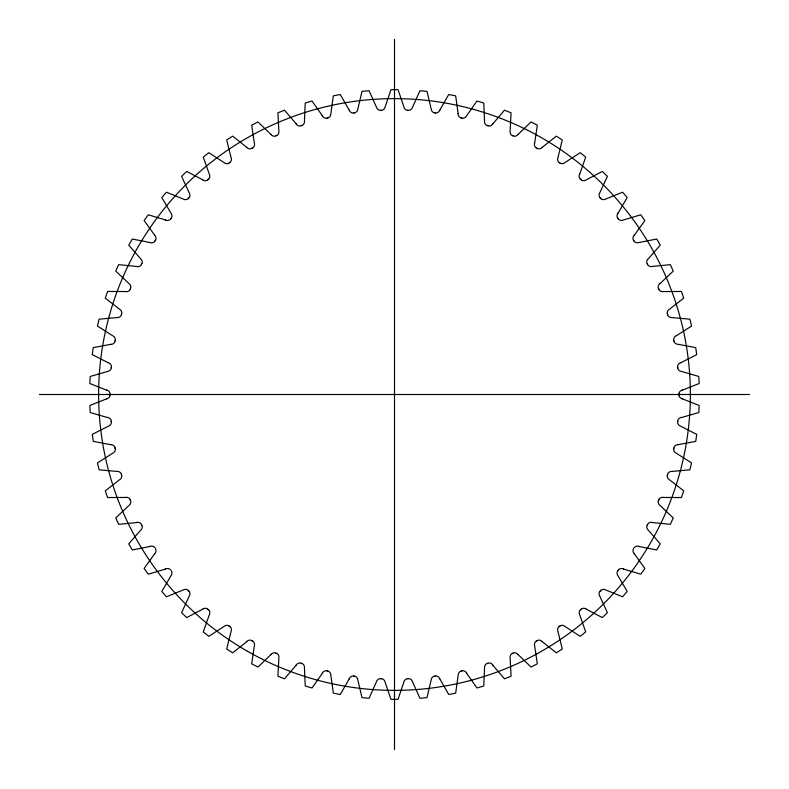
<?xml version="1.0" encoding="UTF-8"?>
<svg xmlns="http://www.w3.org/2000/svg" width="789" height="789" viewBox="0 0 789 789"><rect width="100%" height="100%" fill="white"/><g stroke="black" fill="none" stroke-linecap="round" stroke-linejoin="round"><path stroke-width="1.18" d="M109.839 394.934L109.829 394.253M679.161 394.934L679.161 394.066M111.091 367.753L111.16 367.003M677.909 421.247L677.84 421.928M114.918 340.937L115.056 340.197M674.082 448.063L673.954 448.744M534.686 142.957L537.329 125.185A304.84 304.84 0 0 0 531.027 121.94L518.087 134.406M121.299 314.535L121.486 313.884M667.514 475.116L667.701 474.465M130.086 289.05L130.392 288.291M658.608 500.709L658.933 499.891M439.798 110.125L448.704 94.522A304.84 304.84 0 0 1 455.667 95.864L458.143 113.655M349.202 678.875L340.296 694.478A304.84 304.84 0 0 1 333.333 693.136L330.857 675.345A4.537 4.537 0 0 0 327.918 670.966M579.757 174.034L585.714 157.09A304.84 304.84 0 0 0 580.142 152.701L565.072 162.495A4.537 4.537 0 0 1 559.835 163.136M141.31 264.394L141.675 263.674M647.325 525.326L647.72 524.557M322.376 673.283L312.02 687.969A304.84 304.84 0 0 1 305.225 685.976L304.455 668.027A4.537 4.537 0 0 0 301.94 663.381M154.891 240.803L155.255 240.231M492.8 123.834L504.496 110.194A304.84 304.84 0 0 1 511.085 112.827L510.138 130.777A4.537 4.537 0 0 0 512.199 135.639M296.2 665.166L284.504 678.806A304.84 304.84 0 0 1 277.915 676.173L278.862 658.223A4.537 4.537 0 0 0 276.801 653.361M618.132 213.079L627.186 197.566A304.84 304.84 0 0 0 622.551 192.21L605.903 198.966A4.537 4.537 0 0 1 600.626 198.601M170.542 218.78L171.006 218.188M618.537 570.122L618.034 570.763M270.913 654.594L257.973 667.06A304.84 304.84 0 0 1 251.671 663.815L254.314 646.043A4.537 4.537 0 0 0 252.727 641.003M154.634 553.839L144.14 568.425A304.84 304.84 0 0 0 148.253 574.195L165.473 569.056M634.366 235.161L644.86 220.575A304.84 304.84 0 0 0 640.747 214.805L623.527 219.944A4.537 4.537 0 0 1 618.32 219.086M188.177 198.374L188.778 197.743M600.261 591.217L600.823 590.626M542.25 147.326L556.314 136.152A304.84 304.84 0 0 1 562.281 139.988L557.961 157.425A4.537 4.537 0 0 0 559.066 162.593M246.75 641.674L232.686 652.848A304.84 304.84 0 0 1 226.719 649.012L231.039 631.575A4.537 4.537 0 0 0 229.934 626.407M648.42 258.684L660.255 245.162A304.84 304.84 0 0 0 656.714 239.018L639.08 242.509A4.537 4.537 0 0 1 633.981 241.158M208.414 179.073L207.754 179.645M580.586 609.927L581.246 609.355M660.186 283.429L673.244 271.1A304.84 304.84 0 0 0 670.305 264.65L652.424 266.445A4.537 4.537 0 0 1 647.473 264.611M229.678 162.406L229.076 162.84M559.263 626.634L559.983 626.131M202.645 609.246L186.717 617.55A304.84 304.84 0 0 1 181.588 612.668L189.123 596.356A4.537 4.537 0 0 0 189.015 591.079M251.947 148.095L252.549 147.75M536.451 641.25L537.053 640.905M676.4 335.719L691.558 326.084A304.84 304.84 0 0 0 689.892 319.19L672.001 317.572A4.537 4.537 0 0 1 667.484 314.841M276.022 135.659L276.643 135.373M512.416 653.598L512.978 653.341M680.71 362.782L696.726 354.626A304.84 304.84 0 0 0 695.711 347.614L678.057 344.3A4.537 4.537 0 0 1 673.816 341.144M301.161 125.569L301.802 125.352M487.247 663.628L487.839 663.431M149.92 546.491L132.286 549.982A304.84 304.84 0 0 1 128.745 543.838L140.58 530.316A4.537 4.537 0 0 0 141.961 525.218M106.564 398.869L89.857 405.467A304.84 304.84 0 0 0 90.193 412.539L107.462 417.519M682.436 390.131L699.143 383.533A304.84 304.84 0 0 0 698.807 376.461L681.538 371.481A4.537 4.537 0 0 1 677.623 367.94M327.149 117.916L327.81 117.758M461.249 671.232L461.851 671.084M136.576 522.555L118.695 524.35A304.84 304.84 0 0 1 115.756 517.9L128.814 505.571A4.537 4.537 0 0 0 130.678 500.62M681.538 417.519L698.807 412.539A304.84 304.84 0 0 0 699.143 405.467L682.436 398.869M353.679 112.778L354.419 112.669M435.321 676.222L434.581 676.331M125.569 497.464L107.6 497.543A304.84 304.84 0 0 1 105.282 490.847L119.464 479.811A4.537 4.537 0 0 0 121.782 475.067M110.943 344.3L93.289 347.614A304.84 304.84 0 0 0 92.274 354.626L108.29 362.782M678.057 444.7L695.711 441.386A304.84 304.84 0 0 0 696.726 434.374L680.71 426.218A4.537 4.537 0 0 1 677.534 421.997M380.643 110.174L381.393 110.135M408.357 678.826L407.607 678.865M39.45 394.5L749.55 394.5M408.416 110.174L407.607 110.135M380.515 678.826L381.393 678.865M110.943 444.7L93.289 441.386A304.84 304.84 0 0 1 92.274 434.374L108.29 426.218A4.537 4.537 0 0 0 111.466 421.997M125.569 291.536L107.6 291.457A304.84 304.84 0 0 0 105.282 298.153L119.464 309.189A4.537 4.537 0 0 1 121.782 313.933M663.431 497.464L681.4 497.543A304.84 304.84 0 0 0 683.718 490.847L669.536 479.811A4.537 4.537 0 0 1 667.218 475.067M434.769 112.699L435.439 112.797M353.62 676.212L354.231 676.301M136.576 266.445L118.695 264.65A304.84 304.84 0 0 0 115.756 271.1L128.814 283.429A4.537 4.537 0 0 1 130.678 288.379M652.424 522.555L670.305 524.35A304.84 304.84 0 0 0 673.244 517.9L660.186 505.571A4.537 4.537 0 0 1 658.322 500.62M461.249 117.768L462.038 117.965M326.962 671.035L327.81 671.242M106.564 390.131L89.857 383.533A304.84 304.84 0 0 1 90.193 376.461L107.462 371.481A4.537 4.537 0 0 0 111.377 367.94M149.92 242.509L132.286 239.018A304.84 304.84 0 0 0 128.745 245.162L140.58 258.684A4.537 4.537 0 0 1 141.961 263.782M639.08 546.491L656.714 549.982A304.84 304.84 0 0 0 660.255 543.838L648.42 530.316A4.537 4.537 0 0 1 647.039 525.218M487.306 125.392L488.016 125.629M301.694 663.608L300.984 663.371M165.473 219.944L148.253 214.805A304.84 304.84 0 0 0 144.14 220.575L154.634 235.161M623.527 569.056L640.747 574.195A304.84 304.84 0 0 0 644.86 568.425L634.366 553.839M512.475 135.432L513.156 135.738M276.525 653.568L275.963 653.312M251.79 640.806L252.381 641.151M537.21 148.194L536.451 147.75M202.645 179.754L186.717 171.45A304.84 304.84 0 0 0 181.588 176.332L189.123 192.644A4.537 4.537 0 0 1 189.015 197.921M586.355 609.246L602.283 617.55A304.84 304.84 0 0 0 607.412 612.668L599.877 596.356A4.537 4.537 0 0 1 599.985 591.079M559.322 162.406L559.983 162.869M229.017 626.131L229.737 626.634M581.246 179.645L580.586 179.073M207.754 609.355L208.414 609.927M246.75 147.326L232.686 136.152A304.84 304.84 0 0 0 226.719 139.988L231.039 157.425A4.537 4.537 0 0 1 229.934 162.593M542.25 641.674L556.314 652.848A304.84 304.84 0 0 0 562.281 649.012L557.961 631.575A4.537 4.537 0 0 1 559.066 626.407M600.823 198.374L600.261 197.783M188.177 590.626L188.778 591.257M270.913 134.406L257.973 121.94A304.84 304.84 0 0 0 251.671 125.185L254.314 142.957A4.537 4.537 0 0 1 252.727 147.997M518.087 654.594L531.027 667.06A304.84 304.84 0 0 0 537.329 663.815L534.686 646.043A4.537 4.537 0 0 1 536.273 641.003M618.497 218.829L618.034 218.237M296.2 123.834L284.504 110.194A304.84 304.84 0 0 0 277.915 112.827L278.862 130.777A4.537 4.537 0 0 1 276.801 135.639M492.8 665.166L504.496 678.806A304.84 304.84 0 0 0 511.085 676.173L510.138 658.223A4.537 4.537 0 0 1 512.199 653.361M633.843 240.389L634.208 240.961M322.376 115.717L312.02 101.031A304.84 304.84 0 0 0 305.225 103.024L304.455 120.973A4.537 4.537 0 0 1 301.94 125.619M466.624 673.283L476.98 687.969A304.84 304.84 0 0 0 483.775 685.976L484.545 668.027A4.537 4.537 0 0 1 487.06 663.381M647.355 263.723L647.72 264.443M141.31 524.606L141.675 525.326M349.202 110.125L340.296 94.522A304.84 304.84 0 0 0 333.333 95.864L330.857 113.655A4.537 4.537 0 0 1 327.918 118.034M439.798 678.875L448.704 694.478A304.84 304.84 0 0 0 455.667 693.136L458.143 675.345A4.537 4.537 0 0 1 461.082 670.966M658.687 288.468L658.933 289.109M130.086 499.95L130.313 500.532M667.76 314.722L667.514 313.884M121.24 474.278L121.486 475.116M673.964 340.325L674.102 341.055M115.036 448.675L114.908 448.004M677.85 367.132L677.919 367.871M111.15 421.868L111.091 421.188M394.5 39.45L394.5 749.55M677.633 420.981A4.537 4.537 0 0 1 681.548 417.411M673.638 448.783A4.537 4.537 0 0 0 676.39 453.3L691.558 462.916A304.84 304.84 0 0 1 689.892 469.81L672.001 471.428A4.537 4.537 0 0 0 667.484 474.159M673.836 447.767A4.537 4.537 0 0 1 678.067 444.592M658.707 499.674A4.537 4.537 0 0 1 663.47 497.356M647.513 524.31A4.537 4.537 0 0 1 652.473 522.456M634.346 553.858A4.537 4.537 0 0 1 633.468 548.631M634.021 547.773A4.537 4.537 0 0 1 639.139 546.402M617.738 570.654A4.537 4.537 0 0 0 618.112 575.94L627.186 591.434A304.84 304.84 0 0 1 622.551 596.79L605.903 590.034A4.537 4.537 0 0 0 600.626 590.399M618.369 569.845A4.537 4.537 0 0 1 623.596 568.968M580.369 609.719A4.537 4.537 0 0 0 579.737 614.976L585.714 631.91A304.84 304.84 0 0 1 580.142 636.299L565.072 626.505A4.537 4.537 0 0 0 559.835 625.864M581.138 609.049A4.537 4.537 0 0 1 586.434 609.167M537.161 640.49A4.537 4.537 0 0 1 542.339 641.615M513.057 652.976A4.537 4.537 0 0 1 518.107 654.584M488.036 663.046A4.537 4.537 0 0 1 492.898 665.127M462.078 670.719A4.537 4.537 0 0 1 466.733 673.254M435.439 675.907A4.537 4.537 0 0 1 439.818 678.875M434.502 676.035A4.537 4.537 0 0 0 431.129 680.118L427.007 697.604A304.84 304.84 0 0 1 419.945 698.275L412.558 681.893A4.537 4.537 0 0 0 408.505 678.52M407.558 678.57A4.537 4.537 0 0 0 403.81 682.307L398.041 699.32A304.84 304.84 0 0 1 390.959 699.32L385.16 682.317A4.537 4.537 0 0 0 381.442 678.57M380.495 678.52A4.537 4.537 0 0 0 376.412 681.893L369.055 698.275A304.84 304.84 0 0 1 361.993 697.604L357.841 680.118A4.537 4.537 0 0 0 354.498 676.035M349.182 678.875A4.537 4.537 0 0 1 353.561 675.907M322.267 673.254A4.537 4.537 0 0 1 326.922 670.719M296.102 665.127A4.537 4.537 0 0 1 300.964 663.046M270.893 654.584A4.537 4.537 0 0 1 275.943 652.976M246.661 641.615A4.537 4.537 0 0 1 251.839 640.49M229.165 625.864A4.537 4.537 0 0 0 223.908 626.486L208.858 636.299A304.84 304.84 0 0 1 203.286 631.91L209.243 614.966A4.537 4.537 0 0 0 208.631 609.719M202.566 609.167A4.537 4.537 0 0 1 207.862 609.049M188.374 590.399A4.537 4.537 0 0 0 183.087 590.014L166.449 596.79A304.84 304.84 0 0 1 161.814 591.434L170.868 575.921A4.537 4.537 0 0 0 171.262 570.654M165.404 568.968A4.537 4.537 0 0 1 170.631 569.845M155.532 548.631A4.537 4.537 0 0 1 154.654 553.858M149.861 546.402A4.537 4.537 0 0 1 154.979 547.773M136.527 522.456A4.537 4.537 0 0 1 141.487 524.31M125.53 497.356A4.537 4.537 0 0 1 130.293 499.674M121.516 474.159A4.537 4.537 0 0 0 116.999 471.408L99.108 469.81A304.84 304.84 0 0 1 97.441 462.916L112.6 453.281A4.537 4.537 0 0 0 115.362 448.783M110.933 444.592A4.537 4.537 0 0 1 115.164 447.767M107.452 417.411A4.537 4.537 0 0 1 111.367 420.981M110.135 394.973A4.537 4.537 0 0 1 106.574 398.889M106.574 390.022A4.537 4.537 0 0 1 110.135 393.948M108.3 362.674A4.537 4.537 0 0 1 111.476 366.915M115.362 340.217A4.537 4.537 0 0 0 112.61 335.7L97.441 326.084A304.84 304.84 0 0 1 99.108 319.19L116.999 317.572A4.537 4.537 0 0 0 121.516 314.841M115.164 341.233A4.537 4.537 0 0 1 110.933 344.408M130.293 289.326A4.537 4.537 0 0 1 125.53 291.644M141.487 264.69A4.537 4.537 0 0 1 136.527 266.544M154.654 235.142A4.537 4.537 0 0 1 155.532 240.369M154.979 241.227A4.537 4.537 0 0 1 149.861 242.598M171.262 218.346A4.537 4.537 0 0 0 170.888 213.06L161.814 197.566A304.84 304.84 0 0 1 166.449 192.21L183.097 198.966A4.537 4.537 0 0 0 188.374 198.601M170.631 219.155A4.537 4.537 0 0 1 165.404 220.032M208.631 179.281A4.537 4.537 0 0 0 209.263 174.024L203.286 157.09A304.84 304.84 0 0 1 208.858 152.701L223.928 162.495A4.537 4.537 0 0 0 229.165 163.136M207.862 179.951A4.537 4.537 0 0 1 202.566 179.833M251.839 148.51A4.537 4.537 0 0 1 246.661 147.385M275.943 136.024A4.537 4.537 0 0 1 270.893 134.416M300.964 125.954A4.537 4.537 0 0 1 296.102 123.873M326.922 118.281A4.537 4.537 0 0 1 322.267 115.746M353.561 113.093A4.537 4.537 0 0 1 349.182 110.125M354.498 112.965A4.537 4.537 0 0 0 357.871 108.882L361.993 91.396A304.84 304.84 0 0 1 369.055 90.725L376.442 107.107A4.537 4.537 0 0 0 380.495 110.48M381.442 110.43A4.537 4.537 0 0 0 385.19 106.693L390.959 89.68A304.84 304.84 0 0 1 398.041 89.68L403.84 106.683A4.537 4.537 0 0 0 407.558 110.43M408.505 110.48A4.537 4.537 0 0 0 412.588 107.107L419.945 90.725A304.84 304.84 0 0 1 427.007 91.396L431.159 108.882A4.537 4.537 0 0 0 434.502 112.965M439.818 110.125A4.537 4.537 0 0 1 435.439 113.093M461.999 118.261A4.537 4.537 0 0 0 466.644 115.727L476.98 101.031A304.84 304.84 0 0 1 483.775 103.024L484.545 120.973A4.537 4.537 0 0 0 486.981 125.589M461.003 118.015A4.537 4.537 0 0 1 458.034 113.636M492.819 123.843A4.537 4.537 0 0 1 487.947 125.924M518.107 134.416A4.537 4.537 0 0 1 513.057 136.024M542.27 147.346A4.537 4.537 0 0 1 537.092 148.47M536.204 147.957A4.537 4.537 0 0 1 534.587 142.908M581.079 179.902A4.537 4.537 0 0 0 586.375 179.774L602.283 171.45A304.84 304.84 0 0 1 607.412 176.332L599.877 192.644A4.537 4.537 0 0 0 599.985 197.921M580.3 179.221A4.537 4.537 0 0 1 579.668 173.965M617.688 218.277A4.537 4.537 0 0 1 618.053 213M633.419 240.29A4.537 4.537 0 0 1 634.297 235.073M647 263.704A4.537 4.537 0 0 1 648.371 258.585M658.667 289.247A4.537 4.537 0 0 0 663.431 291.565L681.4 291.457A304.84 304.84 0 0 1 683.718 298.153L669.536 309.189A4.537 4.537 0 0 0 667.218 313.933M658.292 288.291A4.537 4.537 0 0 1 660.137 283.33M673.619 340.138A4.537 4.537 0 0 1 676.38 335.611M677.524 366.915A4.537 4.537 0 0 1 680.7 362.674M682.426 398.889A4.537 4.537 0 0 1 678.865 394.973M678.865 393.948A4.537 4.537 0 0 1 682.426 390.022M246.562 650.738A295.875 295.875 0 0 0 690.375 394.5A295.875 295.875 0 0 0 246.562 138.262A295.875 295.875 0 0 0 246.562 650.738"/></g></svg>
